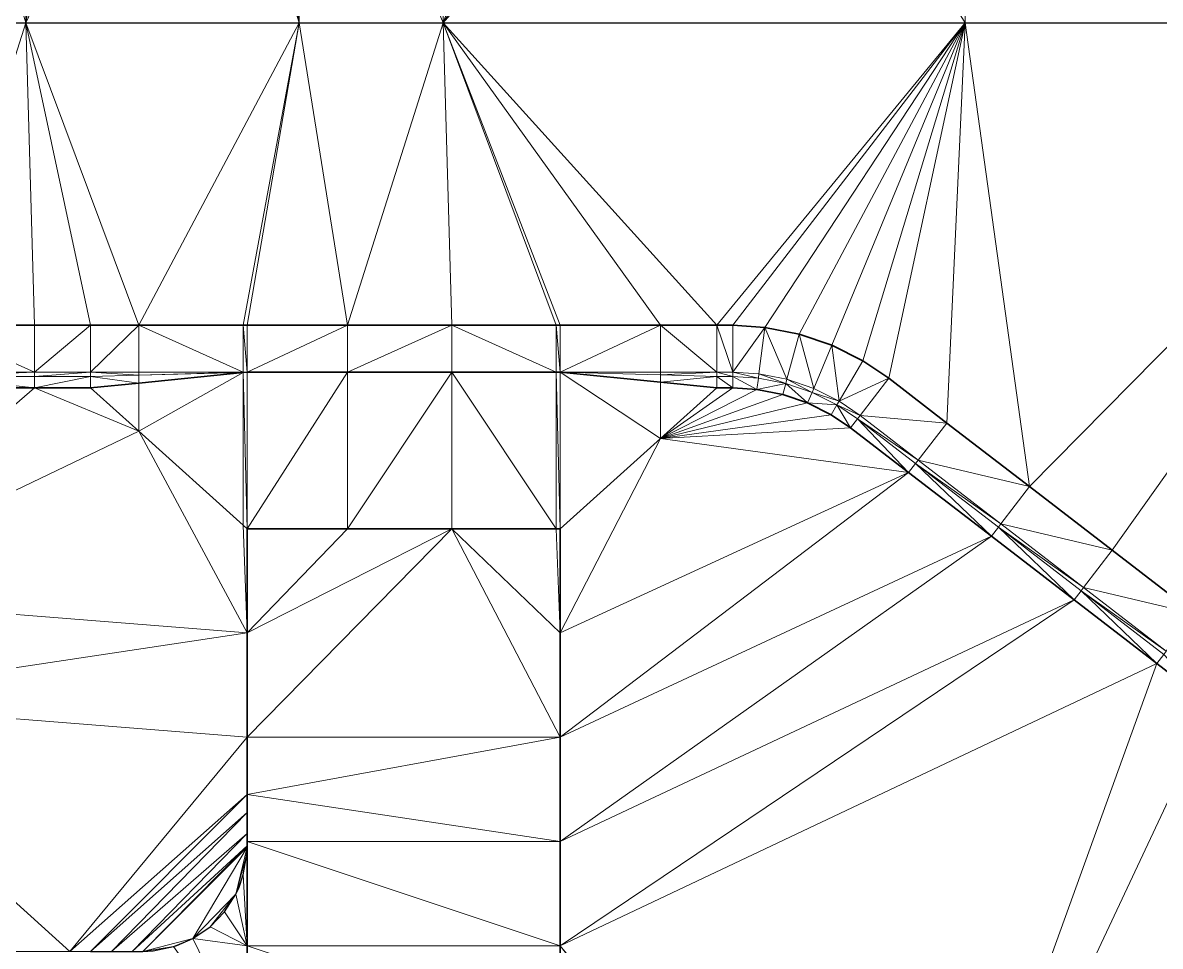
# Model space of a CAD drawing. Header units: metres. Extents: x 246428 to 246884, y 7418966 to 7419490.
# Drawn here: x 246715.98 to 246726.88, y 7419371.35 to 7419380.21 of the extents above; entities that cross this region are included whole.
import ezdxf

# ---------------------------------------------------------------- set-up
doc = ezdxf.new("R2010")
doc.units = ezdxf.units.M
doc.linetypes.add('blank name', pattern=[0])
doc.linetypes.add('HIDDEN', pattern=[9.525, 6.35, -3.175])
doc.layers.add('_12D_UNMAPPED', color=7, linetype='Continuous')
doc.layers.add('GRADELINES', color=250, linetype='HIDDEN', lineweight=25)
doc.layers.add('MISC_PATHS', color=7, linetype='Continuous', lineweight=35)
for name, color, linetype, lineweight, true_color in [('KERB_BACK', 7, 'Continuous', 35, 0x5fd2ff), ('KERB_LINE', 7, 'Continuous', 18, 0xb9b9b9), ('KERB_LIP', 7, 'Continuous', 35, 0x5fd2ff), ('KERB_TOP', 7, 'Continuous', 18, 0xb9b9b9)]:
    doc.layers.add(name, color=color, linetype=linetype, lineweight=lineweight, true_color=true_color)

msp = doc.modelspace()

# ---------------------------------------------------------------- linework, layer by layer
at = {"layer": '_12D_UNMAPPED', "color": 1, "linetype": 'blank name', "lineweight": 0}
for points in [[(246716.629, 7419376.705, 35.261), (246716.629, 7419376.705, 35.261), (246716.629, 7419376.815, 35.261), (246716.629, 7419376.855, 35.111), (246716.629, 7419377.305, 35.136)], [(246717.091, 7419376.29, 35.269), (246717.091, 7419376.751, 35.223), (246717.091, 7419376.828, 35.223), (246717.091, 7419376.855, 35.119), (246717.091, 7419377.305, 35.144)], [(246718.091, 7419375.39, 35.287), (246718.091, 7419376.851, 35.141), (246718.091, 7419376.854, 35.141), (246718.091, 7419376.855, 35.137), (246718.091, 7419377.305, 35.162)], [(246718.129, 7419375.355, 35.288), (246718.129, 7419376.855, 35.138), (246718.129, 7419376.855, 35.138), (246718.129, 7419376.855, 35.138), (246718.129, 7419377.305, 35.163)], [(246718.129, 7419375.355, 35.288), (246718.129, 7419376.855, 35.138), (246718.129, 7419376.855, 35.138), (246718.129, 7419376.855, 35.138), (246718.129, 7419377.305, 35.163)], [(246719.091, 7419375.355, 35.306), (246719.091, 7419376.855, 35.156), (246719.091, 7419376.855, 35.156), (246719.091, 7419376.855, 35.156), (246719.091, 7419377.305, 35.181)], [(246720.091, 7419375.355, 35.324), (246720.091, 7419376.855, 35.174), (246720.091, 7419376.855, 35.174), (246720.091, 7419376.855, 35.174), (246720.091, 7419377.305, 35.199)], [(246721.091, 7419375.355, 35.342), (246721.091, 7419376.855, 35.192), (246721.091, 7419376.855, 35.192), (246721.091, 7419376.855, 35.192), (246721.091, 7419377.305, 35.217)], [(246721.129, 7419375.355, 35.343), (246721.129, 7419376.855, 35.193), (246721.129, 7419376.855, 35.193), (246721.129, 7419376.855, 35.193), (246721.129, 7419377.305, 35.218)], [(246721.129, 7419375.355, 35.343), (246721.129, 7419376.855, 35.193), (246721.129, 7419376.855, 35.193), (246721.129, 7419376.855, 35.193), (246721.129, 7419377.305, 35.218)], [(246722.091, 7419376.221, 35.36), (246722.091, 7419376.759, 35.307), (246722.091, 7419376.829, 35.307), (246722.091, 7419376.855, 35.21), (246722.091, 7419377.305, 35.235)], [(246722.629, 7419376.705, 35.37), (246722.629, 7419376.705, 35.37), (246722.629, 7419376.815, 35.37), (246722.629, 7419376.855, 35.22), (246722.629, 7419377.305, 35.245)]]:
    msp.add_polyline3d(points, dxfattribs=at)
at = {"layer": '_12D_UNMAPPED', "color": 3, "linetype": 'blank name', "lineweight": 0}
for points in [[(246716.008, 7419380.205, 35.153), (246715.008, 7419380.205, 35.135), (246715.008, 7419383.555, 35.169)], [(246716.008, 7419380.205, 35.153), (246715.008, 7419383.555, 35.169), (246716.008, 7419383.555, 35.187)], [(246716.008, 7419380.205, 35.153), (246716.008, 7419383.555, 35.187), (246716.249, 7419383.556, 35.191)], [(246716.008, 7419380.205, 35.153), (246716.249, 7419383.556, 35.191), (246716.329, 7419383.555, 35.193)], [(246716.008, 7419380.205, 35.153), (246716.008, 7419380.205, 35.153), (246716.008, 7419383.555, 35.187)], [(246716.008, 7419380.205, 35.153), (246716.329, 7419383.555, 35.193), (246716.582, 7419383.555, 35.197)], [(246716.008, 7419380.205, 35.153), (246716.582, 7419383.555, 35.197), (246717.582, 7419383.555, 35.216)], [(246718.629, 7419380.205, 35.201), (246716.008, 7419380.205, 35.153), (246717.582, 7419383.555, 35.216)], [(246718.629, 7419380.205, 35.201), (246717.582, 7419383.555, 35.216), (246718.029, 7419383.555, 35.224)], [(246718.629, 7419380.205, 35.201), (246718.029, 7419383.555, 35.224), (246718.18, 7419383.575, 35.227)], [(246718.629, 7419383.555, 35.235), (246718.629, 7419380.205, 35.201), (246718.18, 7419383.575, 35.227)], [(246720.008, 7419380.205, 35.226), (246718.629, 7419380.205, 35.201), (246718.629, 7419383.555, 35.235)], [(246718.629, 7419380.205, 35.201), (246718.629, 7419380.205, 35.201), (246718.629, 7419383.555, 35.235)], [(246720.008, 7419380.205, 35.226), (246718.629, 7419383.555, 35.235), (246720.008, 7419383.555, 35.26)], [(246720.008, 7419380.205, 35.226), (246721.229, 7419383.555, 35.282), (246722.045, 7419383.555, 35.297)], [(246720.008, 7419380.205, 35.226), (246720.008, 7419383.555, 35.26), (246721.229, 7419383.555, 35.282)], [(246720.008, 7419380.205, 35.226), (246722.045, 7419383.555, 35.297), (246722.929, 7419383.555, 35.313)], [(246725.008, 7419380.205, 35.318), (246720.008, 7419380.205, 35.226), (246722.929, 7419383.555, 35.313)], [(246725.008, 7419383.555, 35.351), (246725.008, 7419380.205, 35.318), (246722.929, 7419383.555, 35.313)], [(246730.008, 7419380.205, 35.409), (246725.008, 7419383.555, 35.351), (246730.008, 7419383.555, 35.442)], [(246730.008, 7419380.205, 35.409), (246725.008, 7419380.205, 35.318), (246725.008, 7419383.555, 35.351)], [(246715.008, 7419380.205, 35.135), (246716.008, 7419380.205, 35.153), (246715.091, 7419377.305, 35.108)], [(246716.008, 7419380.205, 35.153), (246716.091, 7419377.305, 35.126), (246715.091, 7419377.305, 35.108)], [(246716.008, 7419380.205, 35.153), (246716.629, 7419377.305, 35.136), (246716.091, 7419377.305, 35.126)], [(246716.008, 7419380.205, 35.153), (246716.008, 7419380.205, 35.153), (246716.091, 7419377.305, 35.126)], [(246716.008, 7419380.205, 35.153), (246718.629, 7419380.205, 35.201), (246717.091, 7419377.305, 35.144)], [(246716.008, 7419380.205, 35.153), (246717.091, 7419377.305, 35.144), (246716.629, 7419377.305, 35.136)], [(246716.008, 7419380.205, 35.153), (246716.629, 7419377.305, 35.136), (246716.629, 7419377.305, 35.136)], [(246718.629, 7419380.205, 35.201), (246718.091, 7419377.305, 35.162), (246717.091, 7419377.305, 35.144)], [(246718.629, 7419380.205, 35.201), (246718.129, 7419377.305, 35.163), (246718.091, 7419377.305, 35.162)], [(246718.629, 7419380.205, 35.201), (246719.091, 7419377.305, 35.181), (246718.129, 7419377.305, 35.163)], [(246718.629, 7419380.205, 35.201), (246718.129, 7419377.305, 35.163), (246718.129, 7419377.305, 35.163)], [(246718.629, 7419380.205, 35.201), (246718.629, 7419380.205, 35.201), (246719.091, 7419377.305, 35.181)], [(246718.629, 7419380.205, 35.201), (246720.008, 7419380.205, 35.226), (246719.091, 7419377.305, 35.181)], [(246720.008, 7419380.205, 35.226), (246720.091, 7419377.305, 35.199), (246719.091, 7419377.305, 35.181)], [(246720.008, 7419380.205, 35.226), (246725.008, 7419380.205, 35.318), (246722.629, 7419377.305, 35.245)], [(246720.008, 7419380.205, 35.226), (246721.091, 7419377.305, 35.217), (246720.091, 7419377.305, 35.199)], [(246720.008, 7419380.205, 35.226), (246722.091, 7419377.305, 35.235), (246721.129, 7419377.305, 35.218)], [(246720.008, 7419380.205, 35.226), (246722.629, 7419377.305, 35.245), (246722.091, 7419377.305, 35.235)], [(246720.008, 7419380.205, 35.226), (246721.129, 7419377.305, 35.218), (246721.129, 7419377.305, 35.218)], [(246720.008, 7419380.205, 35.226), (246721.129, 7419377.305, 35.218), (246721.091, 7419377.305, 35.217)], [(246725.008, 7419380.205, 35.318), (246722.629, 7419377.305, 35.245), (246722.629, 7419377.305, 35.245)], [(246725.008, 7419380.205, 35.318), (246722.781, 7419377.305, 35.248), (246722.629, 7419377.305, 35.245)], [(246725.008, 7419380.205, 35.318), (246723.09, 7419377.285, 35.253), (246722.781, 7419377.305, 35.248)], [(246725.008, 7419380.205, 35.318), (246723.417, 7419377.221, 35.258), (246723.09, 7419377.285, 35.253)], [(246725.008, 7419380.205, 35.318), (246723.732, 7419377.113, 35.263), (246723.417, 7419377.221, 35.258)], [(246725.008, 7419380.205, 35.318), (246724.029, 7419376.963, 35.267), (246723.732, 7419377.113, 35.263)], [(246725.008, 7419380.205, 35.318), (246724.276, 7419376.797, 35.27), (246724.029, 7419376.963, 35.267)], [(246725.008, 7419380.205, 35.318), (246724.832, 7419376.368, 35.276), (246724.276, 7419376.797, 35.27)], [(246725.008, 7419380.205, 35.318), (246725.625, 7419375.758, 35.284), (246724.832, 7419376.368, 35.276)], [(246725.008, 7419380.205, 35.318), (246730.008, 7419380.205, 35.409), (246725.625, 7419375.758, 35.284)], [(246730.008, 7419380.205, 35.409), (246726.417, 7419375.148, 35.293), (246725.625, 7419375.758, 35.284)], [(246726.417, 7419375.148, 35.293), (246730.008, 7419380.205, 35.409), (246727.21, 7419374.538, 35.301)], [(246715.091, 7419377.305, 35.108), (246716.091, 7419377.305, 35.126), (246716.091, 7419376.855, 35.101)], [(246715.091, 7419377.305, 35.108), (246716.091, 7419376.855, 35.101), (246715.091, 7419376.855, 35.083)], [(246716.629, 7419377.305, 35.136), (246716.629, 7419376.855, 35.111), (246716.091, 7419376.855, 35.101)], [(246716.091, 7419377.305, 35.126), (246716.629, 7419377.305, 35.136), (246716.091, 7419376.855, 35.101)], [(246717.091, 7419377.305, 35.144), (246717.091, 7419376.855, 35.119), (246716.629, 7419376.855, 35.111)], [(246716.629, 7419377.305, 35.136), (246716.629, 7419376.855, 35.111), (246716.629, 7419376.855, 35.111)], [(246716.629, 7419377.305, 35.136), (246716.629, 7419377.305, 35.136), (246716.629, 7419376.855, 35.111)], [(246716.629, 7419377.305, 35.136), (246717.091, 7419377.305, 35.144), (246716.629, 7419376.855, 35.111)], [(246717.091, 7419377.305, 35.144), (246718.091, 7419377.305, 35.162), (246718.091, 7419376.855, 35.137)], [(246717.091, 7419377.305, 35.144), (246718.091, 7419376.855, 35.137), (246717.091, 7419376.855, 35.119)], [(246718.091, 7419376.855, 35.137), (246718.091, 7419377.305, 35.162), (246718.129, 7419376.855, 35.138)], [(246718.091, 7419377.305, 35.162), (246718.129, 7419377.305, 35.163), (246718.129, 7419376.855, 35.138)], [(246718.129, 7419377.305, 35.163), (246719.091, 7419377.305, 35.181), (246718.129, 7419376.855, 35.138)], [(246718.129, 7419377.305, 35.163), (246718.129, 7419377.305, 35.163), (246718.129, 7419376.855, 35.138)], [(246719.091, 7419377.305, 35.181), (246719.091, 7419376.855, 35.156), (246718.129, 7419376.855, 35.138)], [(246718.129, 7419377.305, 35.163), (246718.129, 7419376.855, 35.138), (246718.129, 7419376.855, 35.138)], [(246719.091, 7419377.305, 35.181), (246720.091, 7419377.305, 35.199), (246719.091, 7419376.855, 35.156)], [(246720.091, 7419377.305, 35.199), (246720.091, 7419376.855, 35.174), (246719.091, 7419376.855, 35.156)], [(246720.091, 7419377.305, 35.199), (246721.091, 7419376.855, 35.192), (246720.091, 7419376.855, 35.174)], [(246720.091, 7419377.305, 35.199), (246721.091, 7419377.305, 35.217), (246721.091, 7419376.855, 35.192)], [(246721.091, 7419377.305, 35.217), (246721.129, 7419377.305, 35.218), (246721.129, 7419376.855, 35.193)], [(246721.091, 7419377.305, 35.217), (246721.129, 7419376.855, 35.193), (246721.091, 7419376.855, 35.192)], [(246722.091, 7419377.305, 35.235), (246722.091, 7419376.855, 35.21), (246721.129, 7419376.855, 35.193)], [(246721.129, 7419377.305, 35.218), (246721.129, 7419376.855, 35.193), (246721.129, 7419376.855, 35.193)], [(246721.129, 7419377.305, 35.218), (246722.091, 7419377.305, 35.235), (246721.129, 7419376.855, 35.193)], [(246721.129, 7419377.305, 35.218), (246721.129, 7419377.305, 35.218), (246721.129, 7419376.855, 35.193)], [(246722.091, 7419377.305, 35.235), (246722.629, 7419377.305, 35.245), (246722.629, 7419376.855, 35.22)], [(246722.091, 7419377.305, 35.235), (246722.629, 7419376.855, 35.22), (246722.091, 7419376.855, 35.21)], [(246722.629, 7419377.305, 35.245), (246722.629, 7419377.305, 35.245), (246722.629, 7419376.855, 35.22)], [(246722.629, 7419377.305, 35.245), (246722.781, 7419377.305, 35.248), (246722.781, 7419376.855, 35.223)], [(246722.629, 7419377.305, 35.245), (246722.781, 7419376.855, 35.223), (246722.629, 7419376.855, 35.22)], [(246722.629, 7419377.305, 35.245), (246722.629, 7419376.855, 35.22), (246722.629, 7419376.855, 35.22)], [(246722.781, 7419377.305, 35.248), (246723.09, 7419377.285, 35.253), (246722.781, 7419376.855, 35.223)], [(246723.09, 7419377.285, 35.253), (246723.033, 7419376.839, 35.228), (246722.781, 7419376.855, 35.223)], [(246723.09, 7419377.285, 35.253), (246723.3, 7419376.787, 35.233), (246723.033, 7419376.839, 35.228)], [(246723.09, 7419377.285, 35.253), (246723.417, 7419377.221, 35.258), (246723.3, 7419376.787, 35.233)], [(246723.417, 7419377.221, 35.258), (246723.557, 7419376.698, 35.238), (246723.3, 7419376.787, 35.233)], [(246723.417, 7419377.221, 35.258), (246723.732, 7419377.113, 35.263), (246723.557, 7419376.698, 35.238)], [(246723.732, 7419377.113, 35.263), (246723.8, 7419376.576, 35.242), (246723.557, 7419376.698, 35.238)], [(246723.732, 7419377.113, 35.263), (246724.029, 7419376.963, 35.267), (246723.8, 7419376.576, 35.242)], [(246724.029, 7419376.963, 35.267), (246724.276, 7419376.797, 35.27), (246723.8, 7419376.576, 35.242)], [(246715.091, 7419376.855, 35.083), (246716.091, 7419376.855, 35.101), (246715.091, 7419376.815, 35.233)], [(246716.091, 7419376.855, 35.101), (246716.091, 7419376.815, 35.251), (246715.091, 7419376.815, 35.233)], [(246716.091, 7419376.855, 35.101), (246716.629, 7419376.855, 35.111), (246716.091, 7419376.815, 35.251)], [(246716.629, 7419376.855, 35.111), (246716.629, 7419376.815, 35.261), (246716.091, 7419376.815, 35.251)], [(246716.629, 7419376.855, 35.111), (246717.091, 7419376.828, 35.223), (246716.629, 7419376.815, 35.261)], [(246716.629, 7419376.855, 35.111), (246716.629, 7419376.855, 35.111), (246716.629, 7419376.815, 35.261)], [(246716.629, 7419376.855, 35.111), (246717.091, 7419376.855, 35.119), (246717.091, 7419376.828, 35.223)], [(246716.629, 7419376.855, 35.111), (246716.629, 7419376.815, 35.261), (246716.629, 7419376.815, 35.261)], [(246717.091, 7419376.855, 35.119), (246718.091, 7419376.855, 35.137), (246718.091, 7419376.854, 35.141)], [(246717.091, 7419376.828, 35.223), (246717.091, 7419376.855, 35.119), (246718.091, 7419376.854, 35.141)], [(246717.091, 7419376.828, 35.223), (246718.091, 7419376.854, 35.141), (246718.091, 7419376.851, 35.141)], [(246717.091, 7419376.828, 35.223), (246718.091, 7419376.851, 35.141), (246717.091, 7419376.751, 35.223)], [(246718.091, 7419376.851, 35.141), (246718.091, 7419375.39, 35.287), (246717.091, 7419376.29, 35.269)], [(246717.091, 7419376.751, 35.223), (246718.091, 7419376.851, 35.141), (246717.091, 7419376.29, 35.269)], [(246718.091, 7419376.855, 35.137), (246718.129, 7419376.855, 35.138), (246718.091, 7419376.854, 35.141)], [(246718.091, 7419376.854, 35.141), (246718.129, 7419376.855, 35.138), (246718.091, 7419376.851, 35.141)], [(246718.091, 7419376.851, 35.141), (246718.129, 7419376.855, 35.138), (246718.129, 7419375.355, 35.288)], [(246718.129, 7419376.855, 35.138), (246718.091, 7419376.851, 35.141), (246718.129, 7419376.855, 35.138)], [(246718.091, 7419376.851, 35.141), (246718.129, 7419375.355, 35.288), (246718.091, 7419375.39, 35.287)], [(246718.129, 7419376.855, 35.138), (246718.129, 7419376.855, 35.138), (246718.129, 7419376.855, 35.138)], [(246718.129, 7419376.855, 35.138), (246718.129, 7419376.855, 35.138), (246718.129, 7419375.355, 35.288)], [(246719.091, 7419376.855, 35.156), (246719.091, 7419375.355, 35.306), (246718.129, 7419375.355, 35.283)], [(246718.129, 7419376.855, 35.138), (246719.091, 7419376.855, 35.156), (246718.129, 7419375.355, 35.288)], [(246718.129, 7419375.355, 35.288), (246718.129, 7419375.355, 35.288), (246718.129, 7419376.855, 35.138)], [(246718.129, 7419375.355, 35.288), (246719.091, 7419376.855, 35.156), (246718.129, 7419375.355, 35.283)], [(246719.091, 7419376.855, 35.156), (246719.091, 7419376.855, 35.156), (246718.129, 7419376.855, 35.138)], [(246719.091, 7419376.855, 35.156), (246718.129, 7419376.855, 35.138), (246718.129, 7419376.855, 35.138)], [(246718.129, 7419376.855, 35.138), (246718.129, 7419376.855, 35.138), (246718.129, 7419376.855, 35.138)], [(246719.091, 7419376.855, 35.156), (246720.091, 7419376.855, 35.174), (246719.091, 7419375.355, 35.306)], [(246720.091, 7419376.855, 35.174), (246720.091, 7419375.355, 35.324), (246719.091, 7419375.355, 35.306)], [(246720.091, 7419376.855, 35.174), (246720.091, 7419376.855, 35.174), (246719.091, 7419376.855, 35.156)], [(246720.091, 7419376.855, 35.174), (246719.091, 7419376.855, 35.156), (246719.091, 7419376.855, 35.156)], [(246720.091, 7419376.855, 35.174), (246721.091, 7419375.355, 35.342), (246720.091, 7419375.355, 35.324)], [(246720.091, 7419376.855, 35.174), (246721.091, 7419376.855, 35.192), (246721.091, 7419375.355, 35.342)], [(246721.091, 7419376.855, 35.192), (246721.091, 7419376.855, 35.192), (246720.091, 7419376.855, 35.174)], [(246721.091, 7419376.855, 35.192), (246720.091, 7419376.855, 35.174), (246720.091, 7419376.855, 35.174)], [(246721.091, 7419376.855, 35.192), (246721.129, 7419375.355, 35.343), (246721.091, 7419375.355, 35.342)], [(246721.129, 7419376.855, 35.193), (246721.129, 7419375.355, 35.343), (246721.091, 7419376.855, 35.192)], [(246721.129, 7419376.855, 35.193), (246721.129, 7419376.855, 35.193), (246721.091, 7419376.855, 35.192)], [(246721.129, 7419376.855, 35.193), (246721.091, 7419376.855, 35.192), (246721.091, 7419376.855, 35.192)], [(246721.129, 7419376.855, 35.193), (246721.129, 7419376.855, 35.193), (246721.129, 7419376.855, 35.193)], [(246722.091, 7419376.759, 35.307), (246721.129, 7419376.855, 35.193), (246722.091, 7419376.829, 35.307)], [(246721.129, 7419376.855, 35.193), (246722.091, 7419376.829, 35.307), (246721.129, 7419376.855, 35.193)], [(246722.091, 7419376.759, 35.307), (246721.129, 7419376.855, 35.193), (246721.129, 7419376.855, 35.193)], [(246721.129, 7419376.855, 35.193), (246721.129, 7419376.855, 35.193), (246722.091, 7419376.759, 35.307)], [(246721.129, 7419376.855, 35.193), (246721.129, 7419376.855, 35.193), (246721.129, 7419376.855, 35.193)], [(246721.129, 7419375.355, 35.343), (246721.129, 7419376.855, 35.193), (246721.129, 7419376.855, 35.193)], [(246721.129, 7419376.855, 35.193), (246721.129, 7419376.855, 35.193), (246721.129, 7419376.855, 35.193)], [(246721.129, 7419376.855, 35.193), (246722.091, 7419376.759, 35.307), (246721.129, 7419376.855, 35.193)], [(246721.129, 7419376.855, 35.193), (246722.091, 7419376.759, 35.307), (246722.091, 7419376.221, 35.36)], [(246721.129, 7419375.355, 35.343), (246721.129, 7419375.355, 35.343), (246721.129, 7419376.855, 35.193)], [(246721.129, 7419375.355, 35.343), (246721.129, 7419376.855, 35.193), (246722.091, 7419376.221, 35.36)], [(246721.129, 7419376.855, 35.193), (246721.129, 7419376.855, 35.193), (246721.129, 7419376.855, 35.193)], [(246721.129, 7419376.855, 35.193), (246721.129, 7419376.855, 35.193), (246721.129, 7419376.855, 35.193)], [(246721.129, 7419376.855, 35.193), (246722.091, 7419376.855, 35.21), (246722.091, 7419376.829, 35.307)], [(246722.091, 7419376.855, 35.21), (246722.629, 7419376.855, 35.22), (246722.091, 7419376.829, 35.307)], [(246722.629, 7419376.855, 35.22), (246722.629, 7419376.815, 35.37), (246722.091, 7419376.829, 35.307)], [(246722.629, 7419376.855, 35.22), (246722.781, 7419376.855, 35.223), (246722.781, 7419376.815, 35.373)], [(246722.629, 7419376.855, 35.22), (246722.629, 7419376.855, 35.22), (246722.629, 7419376.815, 35.37)], [(246722.629, 7419376.855, 35.22), (246722.781, 7419376.815, 35.373), (246722.629, 7419376.815, 35.37)], [(246722.629, 7419376.855, 35.22), (246722.629, 7419376.815, 35.37), (246722.629, 7419376.815, 35.37)], [(246722.781, 7419376.855, 35.223), (246723.033, 7419376.839, 35.228), (246723.028, 7419376.799, 35.378)], [(246722.781, 7419376.855, 35.223), (246723.028, 7419376.799, 35.378), (246722.781, 7419376.815, 35.373)], [(246723.033, 7419376.839, 35.228), (246723.29, 7419376.748, 35.383), (246723.028, 7419376.799, 35.378)], [(246723.033, 7419376.839, 35.228), (246723.3, 7419376.787, 35.233), (246723.29, 7419376.748, 35.383)], [(246715.091, 7419376.815, 35.233), (246716.091, 7419376.815, 35.251), (246716.091, 7419376.705, 35.251)], [(246715.091, 7419376.815, 35.233), (246716.091, 7419376.705, 35.251), (246715.091, 7419376.705, 35.233)], [(246716.629, 7419376.815, 35.261), (246716.629, 7419376.705, 35.261), (246716.091, 7419376.705, 35.251)], [(246716.091, 7419376.815, 35.251), (246716.629, 7419376.815, 35.261), (246716.091, 7419376.705, 35.251)], [(246716.629, 7419376.815, 35.261), (246717.091, 7419376.828, 35.223), (246717.091, 7419376.751, 35.223)], [(246716.629, 7419376.815, 35.261), (246717.091, 7419376.751, 35.223), (246716.629, 7419376.705, 35.261)], [(246716.629, 7419376.815, 35.261), (246716.629, 7419376.815, 35.261), (246716.629, 7419376.705, 35.261)], [(246716.629, 7419376.815, 35.261), (246716.629, 7419376.705, 35.261), (246716.629, 7419376.705, 35.261)], [(246716.629, 7419376.705, 35.261), (246717.091, 7419376.751, 35.223), (246717.091, 7419376.29, 35.269)], [(246722.091, 7419376.829, 35.307), (246722.629, 7419376.815, 35.37), (246722.091, 7419376.759, 35.307)], [(246722.091, 7419376.759, 35.307), (246722.629, 7419376.815, 35.37), (246722.629, 7419376.705, 35.37)], [(246722.091, 7419376.759, 35.307), (246722.629, 7419376.705, 35.37), (246722.091, 7419376.221, 35.36)], [(246722.629, 7419376.815, 35.37), (246722.781, 7419376.815, 35.373), (246722.781, 7419376.705, 35.373)], [(246722.629, 7419376.815, 35.37), (246722.629, 7419376.815, 35.37), (246722.629, 7419376.705, 35.37)], [(246722.629, 7419376.815, 35.37), (246722.781, 7419376.705, 35.373), (246722.629, 7419376.705, 35.37)], [(246722.629, 7419376.815, 35.37), (246722.629, 7419376.705, 35.37), (246722.629, 7419376.705, 35.37)], [(246722.781, 7419376.815, 35.373), (246723.028, 7419376.799, 35.378), (246723.014, 7419376.69, 35.378)], [(246722.781, 7419376.815, 35.373), (246723.014, 7419376.69, 35.378), (246722.781, 7419376.705, 35.373)], [(246723.028, 7419376.799, 35.378), (246723.29, 7419376.748, 35.383), (246723.014, 7419376.69, 35.378)], [(246723.29, 7419376.748, 35.383), (246723.261, 7419376.642, 35.383), (246723.014, 7419376.69, 35.378)], [(246723.29, 7419376.748, 35.383), (246723.499, 7419376.56, 35.388), (246723.261, 7419376.642, 35.383)], [(246723.3, 7419376.787, 35.233), (246723.542, 7419376.661, 35.388), (246723.29, 7419376.748, 35.383)], [(246723.29, 7419376.748, 35.383), (246723.542, 7419376.661, 35.388), (246723.499, 7419376.56, 35.388)], [(246723.3, 7419376.787, 35.233), (246723.557, 7419376.698, 35.238), (246723.542, 7419376.661, 35.388)], [(246724.276, 7419376.797, 35.27), (246724.001, 7419376.44, 35.245), (246723.8, 7419376.576, 35.242)], [(246724.276, 7419376.797, 35.27), (246724.832, 7419376.368, 35.276), (246724.001, 7419376.44, 35.245)], [(246716.091, 7419376.705, 35.251), (246713.78, 7419374.701, 35.172), (246715.091, 7419376.705, 35.233)], [(246713.78, 7419374.701, 35.172), (246716.091, 7419376.705, 35.251), (246717.091, 7419376.29, 35.269)], [(246716.091, 7419376.705, 35.251), (246716.629, 7419376.705, 35.261), (246716.629, 7419376.705, 35.261)], [(246717.091, 7419376.29, 35.269), (246716.091, 7419376.705, 35.251), (246716.629, 7419376.705, 35.261)], [(246716.629, 7419376.705, 35.261), (246716.629, 7419376.705, 35.261), (246716.629, 7419376.705, 35.261)], [(246716.629, 7419376.705, 35.261), (246717.091, 7419376.29, 35.269), (246716.629, 7419376.705, 35.261)], [(246722.781, 7419376.705, 35.373), (246723.014, 7419376.69, 35.378), (246722.091, 7419376.221, 35.36)], [(246722.629, 7419376.705, 35.37), (246722.629, 7419376.705, 35.37), (246722.091, 7419376.221, 35.36)], [(246722.629, 7419376.705, 35.37), (246722.781, 7419376.705, 35.373), (246722.091, 7419376.221, 35.36)], [(246722.629, 7419376.705, 35.37), (246722.091, 7419376.221, 35.36), (246722.629, 7419376.705, 35.37)], [(246723.014, 7419376.69, 35.378), (246723.261, 7419376.642, 35.383), (246722.091, 7419376.221, 35.36)], [(246723.261, 7419376.642, 35.383), (246723.499, 7419376.56, 35.388), (246722.091, 7419376.221, 35.36)], [(246722.629, 7419376.705, 35.37), (246722.629, 7419376.705, 35.37), (246722.629, 7419376.705, 35.37)], [(246723.542, 7419376.661, 35.388), (246723.78, 7419376.542, 35.392), (246723.499, 7419376.56, 35.388)], [(246723.557, 7419376.698, 35.238), (246723.8, 7419376.576, 35.242), (246723.542, 7419376.661, 35.388)], [(246723.8, 7419376.576, 35.242), (246723.78, 7419376.542, 35.392), (246723.542, 7419376.661, 35.388)], [(246723.499, 7419376.56, 35.388), (246723.724, 7419376.447, 35.392), (246722.091, 7419376.221, 35.36)], [(246723.78, 7419376.542, 35.392), (246723.724, 7419376.447, 35.392), (246723.499, 7419376.56, 35.388)], [(246723.78, 7419376.542, 35.392), (246723.91, 7419376.321, 35.395), (246723.724, 7419376.447, 35.392)], [(246723.8, 7419376.576, 35.242), (246724.001, 7419376.44, 35.245), (246723.78, 7419376.542, 35.392)], [(246724.001, 7419376.44, 35.245), (246723.977, 7419376.408, 35.395), (246723.78, 7419376.542, 35.392)], [(246723.78, 7419376.542, 35.392), (246723.977, 7419376.408, 35.395), (246723.91, 7419376.321, 35.395)], [(246723.724, 7419376.447, 35.392), (246723.91, 7419376.321, 35.395), (246722.091, 7419376.221, 35.36)], [(246723.977, 7419376.408, 35.395), (246724.466, 7419375.893, 35.401), (246723.91, 7419376.321, 35.395)], [(246724.001, 7419376.44, 35.245), (246724.558, 7419376.012, 35.251), (246723.977, 7419376.408, 35.395)], [(246723.977, 7419376.408, 35.395), (246724.533, 7419375.98, 35.401), (246724.466, 7419375.893, 35.401)], [(246724.558, 7419376.012, 35.251), (246724.533, 7419375.98, 35.401), (246723.977, 7419376.408, 35.395)], [(246724.832, 7419376.368, 35.276), (246724.558, 7419376.012, 35.251), (246724.001, 7419376.44, 35.245)], [(246718.129, 7419374.355, 35.295), (246713.78, 7419374.701, 35.172), (246717.091, 7419376.29, 35.269)], [(246718.091, 7419375.39, 35.287), (246718.129, 7419374.355, 35.295), (246717.091, 7419376.29, 35.269)], [(246723.91, 7419376.321, 35.395), (246724.466, 7419375.893, 35.401), (246722.091, 7419376.221, 35.36)], [(246724.832, 7419376.368, 35.276), (246725.625, 7419375.758, 35.284), (246724.558, 7419376.012, 35.251)], [(246724.466, 7419375.893, 35.401), (246721.129, 7419374.355, 35.355), (246722.091, 7419376.221, 35.36)], [(246722.091, 7419376.221, 35.36), (246721.129, 7419374.355, 35.355), (246721.129, 7419375.355, 35.343)], [(246721.129, 7419375.355, 35.343), (246722.091, 7419376.221, 35.36), (246721.129, 7419375.355, 35.343)], [(246724.533, 7419375.98, 35.401), (246725.259, 7419375.283, 35.409), (246724.466, 7419375.893, 35.401)], [(246724.558, 7419376.012, 35.251), (246725.35, 7419375.402, 35.259), (246724.533, 7419375.98, 35.401)], [(246725.35, 7419375.402, 35.259), (246725.326, 7419375.37, 35.409), (246724.533, 7419375.98, 35.401)], [(246724.533, 7419375.98, 35.401), (246725.326, 7419375.37, 35.409), (246725.259, 7419375.283, 35.409)], [(246725.625, 7419375.758, 35.284), (246725.35, 7419375.402, 35.259), (246724.558, 7419376.012, 35.251)], [(246725.259, 7419375.283, 35.409), (246721.129, 7419373.355, 35.366), (246724.466, 7419375.893, 35.401)], [(246721.129, 7419373.355, 35.366), (246721.129, 7419374.355, 35.355), (246724.466, 7419375.893, 35.401)], [(246725.625, 7419375.758, 35.284), (246726.417, 7419375.148, 35.293), (246725.35, 7419375.402, 35.259)], [(246718.129, 7419375.355, 35.288), (246718.129, 7419374.355, 35.295), (246718.091, 7419375.39, 35.287)], [(246719.091, 7419375.355, 35.306), (246718.129, 7419374.355, 35.295), (246718.129, 7419375.355, 35.288)], [(246721.129, 7419373.355, 35.366), (246718.129, 7419373.355, 35.306), (246720.091, 7419375.355, 35.324)], [(246718.129, 7419373.355, 35.306), (246718.129, 7419374.355, 35.295), (246720.091, 7419375.355, 35.324)], [(246720.091, 7419375.355, 35.324), (246718.129, 7419374.355, 35.295), (246719.091, 7419375.355, 35.306)], [(246718.129, 7419375.355, 35.283), (246719.091, 7419375.355, 35.306), (246718.129, 7419375.355, 35.288)], [(246718.129, 7419375.355, 35.288), (246718.129, 7419374.355, 35.295), (246718.129, 7419375.355, 35.288)], [(246721.091, 7419375.355, 35.342), (246721.129, 7419374.355, 35.355), (246720.091, 7419375.355, 35.324)], [(246721.129, 7419374.355, 35.355), (246721.129, 7419373.355, 35.366), (246720.091, 7419375.355, 35.324)], [(246721.129, 7419375.355, 35.343), (246721.129, 7419374.355, 35.355), (246721.091, 7419375.355, 35.342)], [(246721.129, 7419375.355, 35.343), (246721.129, 7419375.355, 35.343), (246721.129, 7419375.355, 35.343)], [(246721.129, 7419374.355, 35.355), (246721.129, 7419375.355, 35.343), (246721.129, 7419375.355, 35.343)], [(246725.326, 7419375.37, 35.409), (246726.051, 7419374.673, 35.418), (246725.259, 7419375.283, 35.409)], [(246725.35, 7419375.402, 35.259), (246726.143, 7419374.792, 35.268), (246725.326, 7419375.37, 35.409)], [(246726.143, 7419374.792, 35.268), (246726.118, 7419374.76, 35.418), (246725.326, 7419375.37, 35.409)], [(246726.118, 7419374.76, 35.418), (246726.051, 7419374.673, 35.418), (246725.326, 7419375.37, 35.409)], [(246726.417, 7419375.148, 35.293), (246726.143, 7419374.792, 35.268), (246725.35, 7419375.402, 35.259)], [(246726.051, 7419374.673, 35.418), (246721.129, 7419372.355, 35.377), (246725.259, 7419375.283, 35.409)], [(246721.129, 7419372.355, 35.377), (246721.129, 7419373.355, 35.366), (246725.259, 7419375.283, 35.409)], [(246726.143, 7419374.792, 35.268), (246726.417, 7419375.148, 35.293), (246727.21, 7419374.538, 35.301)], [(246726.143, 7419374.792, 35.268), (246726.935, 7419374.182, 35.276), (246726.118, 7419374.76, 35.418)], [(246726.935, 7419374.182, 35.276), (246726.143, 7419374.792, 35.268), (246727.21, 7419374.538, 35.301)], [(246713.78, 7419373.701, 35.162), (246713.78, 7419374.701, 35.172), (246718.129, 7419374.355, 35.295)], [(246726.051, 7419374.673, 35.418), (246726.844, 7419374.063, 35.426), (246721.129, 7419371.355, 35.389)], [(246721.129, 7419372.355, 35.377), (246726.051, 7419374.673, 35.418), (246721.129, 7419371.355, 35.389)], [(246726.118, 7419374.76, 35.418), (246726.844, 7419374.063, 35.426), (246726.051, 7419374.673, 35.418)], [(246726.118, 7419374.76, 35.418), (246726.911, 7419374.15, 35.426), (246726.844, 7419374.063, 35.426)], [(246726.935, 7419374.182, 35.276), (246726.911, 7419374.15, 35.426), (246726.118, 7419374.76, 35.418)], [(246713.78, 7419373.701, 35.162), (246718.129, 7419374.355, 35.295), (246718.129, 7419373.355, 35.306)], [(246726.844, 7419374.063, 35.426), (246726.911, 7419374.15, 35.426), (246727.378, 7419373.651, 35.432)], [(246726.844, 7419374.063, 35.426), (246724.429, 7419367.372, 35.467), (246721.129, 7419371.355, 35.389)], [(246726.844, 7419374.063, 35.426), (246724.429, 7419367.372, 35.467), (246724.429, 7419367.372, 35.467)], [(246724.429, 7419367.372, 35.467), (246726.844, 7419374.063, 35.426), (246727.378, 7419373.651, 35.432)], [(246715.43, 7419371.303, 35.179), (246713.78, 7419373.701, 35.162), (246716.43, 7419371.303, 35.23)], [(246716.43, 7419371.303, 35.23), (246713.78, 7419373.701, 35.162), (246718.129, 7419373.355, 35.306)], [(246724.429, 7419367.372, 35.467), (246727.378, 7419373.651, 35.432), (246728.69, 7419371.205, 35.466)], [(246716.43, 7419371.303, 35.23), (246718.129, 7419373.355, 35.306), (246718.129, 7419372.805, 35.312)], [(246718.129, 7419373.355, 35.306), (246721.129, 7419373.355, 35.366), (246718.129, 7419372.805, 35.312)], [(246721.129, 7419373.355, 35.366), (246721.129, 7419372.355, 35.377), (246718.129, 7419372.805, 35.312)], [(246716.629, 7419371.303, 35.24), (246716.43, 7419371.303, 35.23), (246718.129, 7419372.805, 35.312)], [(246718.129, 7419372.633, 35.306), (246716.629, 7419371.303, 35.24), (246718.129, 7419372.805, 35.312)], [(246716.629, 7419371.303, 35.24), (246716.629, 7419371.303, 35.24), (246718.129, 7419372.805, 35.312)], [(246718.129, 7419372.805, 35.312), (246718.129, 7419372.355, 35.317), (246718.129, 7419372.633, 35.306)], [(246721.129, 7419372.355, 35.377), (246718.129, 7419372.355, 35.317), (246718.129, 7419372.805, 35.312)], [(246716.829, 7419371.303, 35.251), (246716.629, 7419371.303, 35.24), (246718.129, 7419372.633, 35.306)], [(246718.129, 7419372.433, 35.308), (246716.829, 7419371.303, 35.251), (246718.129, 7419372.633, 35.306)], [(246718.129, 7419372.633, 35.306), (246718.129, 7419372.355, 35.317), (246718.129, 7419372.433, 35.308)], [(246717.029, 7419371.303, 35.261), (246716.829, 7419371.303, 35.251), (246718.129, 7419372.433, 35.308)], [(246717.029, 7419371.303, 35.261), (246718.129, 7419372.433, 35.308), (246718.129, 7419372.315, 35.309)], [(246718.129, 7419372.355, 35.317), (246718.129, 7419372.315, 35.309), (246718.129, 7419372.433, 35.308)], [(246717.129, 7419371.303, 35.266), (246717.029, 7419371.303, 35.261), (246718.129, 7419372.315, 35.309)], [(246718.129, 7419372.303, 35.308), (246717.129, 7419371.303, 35.266), (246718.129, 7419372.315, 35.309)], [(246717.609, 7419371.426, 35.28), (246717.129, 7419371.303, 35.266), (246718.129, 7419372.303, 35.308)], [(246718.021, 7419371.85, 35.296), (246717.609, 7419371.426, 35.28), (246718.129, 7419372.303, 35.308)], [(246718.127, 7419372.233, 35.306), (246718.021, 7419371.85, 35.296), (246718.129, 7419372.303, 35.308)], [(246718.127, 7419372.233, 35.306), (246718.129, 7419372.303, 35.308), (246718.129, 7419371.355, 35.329)], [(246718.129, 7419372.355, 35.317), (246721.129, 7419372.355, 35.377), (246721.129, 7419371.355, 35.389)], [(246718.129, 7419372.303, 35.308), (246718.129, 7419372.355, 35.317), (246718.129, 7419371.355, 35.329)], [(246718.129, 7419372.355, 35.317), (246721.129, 7419371.355, 35.389), (246718.129, 7419371.355, 35.329)], [(246718.129, 7419372.355, 35.317), (246718.129, 7419372.303, 35.308), (246718.129, 7419372.315, 35.309)], [(246718.093, 7419372.036, 35.301), (246718.021, 7419371.85, 35.296), (246718.127, 7419372.233, 35.306)], [(246718.127, 7419372.233, 35.306), (246718.129, 7419371.355, 35.329), (246718.093, 7419372.036, 35.301)], [(246718.129, 7419371.355, 35.329), (246718.021, 7419371.85, 35.296), (246718.093, 7419372.036, 35.301)], [(246717.774, 7419371.538, 35.285), (246717.609, 7419371.426, 35.28), (246718.021, 7419371.85, 35.296)], [(246717.913, 7419371.682, 35.29), (246717.774, 7419371.538, 35.285), (246718.021, 7419371.85, 35.296)], [(246718.129, 7419371.355, 35.329), (246717.913, 7419371.682, 35.29), (246718.021, 7419371.85, 35.296)], [(246718.129, 7419371.355, 35.329), (246717.774, 7419371.538, 35.285), (246717.913, 7419371.682, 35.29)], [(246718.129, 7419371.355, 35.329), (246717.609, 7419371.426, 35.28), (246717.774, 7419371.538, 35.285)], [(246717.425, 7419371.348, 35.274), (246717.129, 7419371.303, 35.266), (246717.609, 7419371.426, 35.28)], [(246718.129, 7419370.355, 35.34), (246717.425, 7419371.348, 35.274), (246717.609, 7419371.426, 35.28)], [(246718.129, 7419371.355, 35.329), (246718.129, 7419370.355, 35.34), (246717.609, 7419371.426, 35.28)], [(246718.129, 7419371.355, 35.329), (246721.129, 7419370.355, 35.4), (246718.129, 7419370.355, 35.34)], [(246721.129, 7419371.355, 35.389), (246721.129, 7419370.355, 35.4), (246718.129, 7419371.355, 35.329)], [(246724.429, 7419367.372, 35.467), (246724.249, 7419367.391, 35.465), (246721.129, 7419371.355, 35.389)], [(246721.129, 7419371.355, 35.389), (246724.249, 7419367.391, 35.465), (246721.129, 7419370.355, 35.4)]]:
    msp.add_3dface(points, dxfattribs=at)
at = {"layer": 'GRADELINES'}
for points in [[(246695.008, 7419380.205, 34.77), (246700.008, 7419380.205, 34.861), (246705.008, 7419380.205, 34.953), (246710.008, 7419380.205, 35.044), (246715.008, 7419380.205, 35.135), (246716.008, 7419380.205, 35.153), (246716.008, 7419380.205, 35.153), (246718.629, 7419380.205, 35.201), (246718.629, 7419380.205, 35.201), (246720.008, 7419380.205, 35.226), (246725.008, 7419380.205, 35.318), (246730.008, 7419380.205, 35.409), (246735.008, 7419380.205, 35.5), (246739.696, 7419380.205, 35.586), (246740.008, 7419380.205, 35.591), (246745.008, 7419380.205, 35.681), (246750.008, 7419380.205, 35.771), (246751.029, 7419380.205, 35.79), (246751.03, 7419380.205, 35.79), (246753.279, 7419380.205, 35.83), (246753.341, 7419380.205, 35.831)], [(246716.629, 7419371.303, 35.24), (246716.829, 7419371.303, 35.251), (246717.029, 7419371.303, 35.261), (246717.129, 7419371.303, 35.266), (246717.129, 7419371.303, 35.266), (246717.129, 7419371.303, 35.266), (246717.129, 7419371.303, 35.266), (246717.229, 7419371.308, 35.269), (246717.425, 7419371.348, 35.274), (246717.457, 7419371.358, 35.275), (246717.609, 7419371.426, 35.28), (246717.774, 7419371.538, 35.285), (246717.913, 7419371.682, 35.29), (246718.021, 7419371.85, 35.296), (246718.049, 7419371.91, 35.297), (246718.093, 7419372.036, 35.301), (246718.127, 7419372.233, 35.306), (246718.129, 7419372.303, 35.308), (246718.129, 7419372.303, 35.308), (246718.129, 7419372.315, 35.309), (246718.129, 7419372.315, 35.309), (246718.129, 7419372.433, 35.308), (246718.129, 7419372.633, 35.306), (246718.129, 7419372.805, 35.305)]]:
    msp.add_polyline3d(points, dxfattribs=at)
at = {"layer": 'KERB_BACK'}
for points in [[(246727.378, 7419373.651, 35.432), (246726.844, 7419374.063, 35.426), (246726.051, 7419374.673, 35.418), (246725.259, 7419375.283, 35.409), (246724.466, 7419375.893, 35.401), (246723.91, 7419376.321, 35.395), (246723.724, 7419376.447, 35.392), (246723.499, 7419376.56, 35.388), (246723.261, 7419376.642, 35.383), (246723.014, 7419376.69, 35.378), (246722.781, 7419376.705, 35.373), (246722.629, 7419376.705, 35.37), (246722.629, 7419376.705, 35.37), (246722.091, 7419376.759, 35.307), (246721.129, 7419376.855, 35.193), (246721.129, 7419376.855, 35.193), (246721.091, 7419376.855, 35.192), (246720.091, 7419376.855, 35.174), (246719.091, 7419376.855, 35.156), (246718.129, 7419376.855, 35.138), (246718.129, 7419376.855, 35.138), (246718.091, 7419376.851, 35.141), (246717.091, 7419376.751, 35.223), (246716.629, 7419376.705, 35.261), (246716.629, 7419376.705, 35.261), (246716.091, 7419376.705, 35.251), (246715.091, 7419376.705, 35.233)], [(246722.629, 7419376.705, 35.37), (246722.091, 7419376.759, 35.307), (246721.129, 7419376.855, 35.193), (246721.129, 7419376.855, 35.193), (246721.091, 7419376.855, 35.192), (246720.091, 7419376.855, 35.174), (246719.091, 7419376.855, 35.156), (246718.129, 7419376.855, 35.138), (246718.129, 7419376.855, 35.138), (246718.091, 7419376.851, 35.141), (246717.091, 7419376.751, 35.223), (246716.629, 7419376.705, 35.261)]]:
    msp.add_polyline3d(points, dxfattribs=at)
at = {"layer": 'KERB_LINE'}
for points in [[(246726.935, 7419374.182, 35.276), (246726.143, 7419374.792, 35.268), (246725.35, 7419375.402, 35.259), (246724.558, 7419376.012, 35.251), (246724.001, 7419376.44, 35.245), (246723.8, 7419376.576, 35.242), (246723.557, 7419376.698, 35.238), (246723.3, 7419376.787, 35.233), (246723.033, 7419376.839, 35.228), (246722.781, 7419376.855, 35.223), (246722.629, 7419376.855, 35.22), (246722.629, 7419376.855, 35.22), (246722.091, 7419376.855, 35.21), (246721.129, 7419376.855, 35.193), (246721.129, 7419376.855, 35.193), (246721.091, 7419376.855, 35.192), (246720.091, 7419376.855, 35.174), (246719.091, 7419376.855, 35.156), (246718.129, 7419376.855, 35.138), (246718.129, 7419376.855, 35.138), (246718.091, 7419376.855, 35.137), (246717.091, 7419376.855, 35.119), (246716.629, 7419376.855, 35.111), (246716.629, 7419376.855, 35.111), (246716.091, 7419376.855, 35.101), (246715.091, 7419376.855, 35.083)], [(246722.629, 7419376.855, 35.22), (246722.091, 7419376.855, 35.21), (246721.129, 7419376.855, 35.193), (246721.129, 7419376.855, 35.193), (246721.091, 7419376.855, 35.192), (246720.091, 7419376.855, 35.174), (246719.091, 7419376.855, 35.156), (246718.129, 7419376.855, 35.138), (246718.129, 7419376.855, 35.138), (246718.091, 7419376.855, 35.137), (246717.091, 7419376.855, 35.119), (246716.629, 7419376.855, 35.111)]]:
    msp.add_polyline3d(points, dxfattribs=at)
at = {"layer": 'KERB_LIP'}
for points in [[(246727.21, 7419374.538, 35.301), (246726.417, 7419375.148, 35.293), (246725.625, 7419375.758, 35.284), (246724.832, 7419376.368, 35.276), (246724.276, 7419376.797, 35.27), (246724.029, 7419376.963, 35.267), (246723.732, 7419377.113, 35.263), (246723.417, 7419377.221, 35.258), (246723.09, 7419377.285, 35.253), (246722.781, 7419377.305, 35.248), (246722.629, 7419377.305, 35.245), (246722.629, 7419377.305, 35.245), (246722.091, 7419377.305, 35.235), (246721.129, 7419377.305, 35.218), (246721.129, 7419377.305, 35.218), (246721.091, 7419377.305, 35.217), (246720.091, 7419377.305, 35.199), (246719.091, 7419377.305, 35.181), (246718.129, 7419377.305, 35.163), (246718.129, 7419377.305, 35.163), (246718.091, 7419377.305, 35.162), (246717.091, 7419377.305, 35.144), (246716.629, 7419377.305, 35.136), (246716.629, 7419377.305, 35.136), (246716.091, 7419377.305, 35.126), (246715.091, 7419377.305, 35.108)], [(246722.629, 7419377.305, 35.245), (246722.091, 7419377.305, 35.235), (246721.129, 7419377.305, 35.218), (246721.129, 7419377.305, 35.218), (246721.091, 7419377.305, 35.217), (246720.091, 7419377.305, 35.199), (246719.091, 7419377.305, 35.181), (246718.129, 7419377.305, 35.163), (246718.129, 7419377.305, 35.163), (246718.091, 7419377.305, 35.162), (246717.091, 7419377.305, 35.144), (246716.629, 7419377.305, 35.136)]]:
    msp.add_polyline3d(points, dxfattribs=at)
at = {"layer": 'KERB_TOP'}
for points in [[(246726.911, 7419374.15, 35.426), (246726.118, 7419374.76, 35.418), (246725.326, 7419375.37, 35.409), (246724.533, 7419375.98, 35.401), (246723.977, 7419376.408, 35.395), (246723.78, 7419376.542, 35.392), (246723.542, 7419376.661, 35.388), (246723.29, 7419376.748, 35.383), (246723.028, 7419376.799, 35.378), (246722.781, 7419376.815, 35.373), (246722.629, 7419376.815, 35.37), (246722.629, 7419376.815, 35.37), (246722.091, 7419376.829, 35.307), (246721.129, 7419376.855, 35.193), (246721.129, 7419376.855, 35.193), (246721.091, 7419376.855, 35.192), (246720.091, 7419376.855, 35.174), (246719.091, 7419376.855, 35.156), (246718.129, 7419376.855, 35.138), (246718.129, 7419376.855, 35.138), (246718.091, 7419376.854, 35.141), (246717.091, 7419376.828, 35.223), (246716.629, 7419376.815, 35.261), (246716.629, 7419376.815, 35.261), (246716.091, 7419376.815, 35.251), (246715.091, 7419376.815, 35.233)], [(246722.629, 7419376.815, 35.37), (246722.091, 7419376.829, 35.307), (246721.129, 7419376.855, 35.193), (246721.129, 7419376.855, 35.193), (246721.091, 7419376.855, 35.192), (246720.091, 7419376.855, 35.174), (246719.091, 7419376.855, 35.156), (246718.129, 7419376.855, 35.138), (246718.129, 7419376.855, 35.138), (246718.091, 7419376.854, 35.141), (246717.091, 7419376.828, 35.223), (246716.629, 7419376.815, 35.261)]]:
    msp.add_polyline3d(points, dxfattribs=at)
at = {"layer": 'MISC_PATHS'}
for points in [[(246722.629, 7419376.705, 35.37), (246722.091, 7419376.221, 35.36), (246721.129, 7419375.355, 35.343), (246721.129, 7419375.355, 35.343), (246721.091, 7419375.355, 35.342), (246720.091, 7419375.355, 35.324), (246719.091, 7419375.355, 35.306), (246718.129, 7419375.355, 35.288), (246718.129, 7419375.355, 35.288), (246718.091, 7419375.39, 35.287), (246717.091, 7419376.29, 35.269), (246716.629, 7419376.705, 35.261)], [(246722.629, 7419376.705, 35.37), (246722.091, 7419376.221, 35.36), (246721.129, 7419375.355, 35.343), (246721.129, 7419375.355, 35.343), (246721.091, 7419375.355, 35.342), (246720.091, 7419375.355, 35.324), (246719.091, 7419375.355, 35.306), (246718.129, 7419375.355, 35.288), (246718.129, 7419375.355, 35.288), (246718.091, 7419375.39, 35.287), (246717.091, 7419376.29, 35.269), (246716.629, 7419376.705, 35.261)], [(246718.129, 7419375.355, 35.283), (246718.129, 7419374.355, 35.295), (246718.129, 7419373.355, 35.306), (246718.129, 7419372.355, 35.317), (246718.129, 7419371.355, 35.329), (246718.129, 7419370.355, 35.34), (246718.129, 7419369.405, 35.351), (246718.129, 7419369.405, 35.351), (246718.129, 7419369.355, 35.352), (246718.129, 7419368.505, 35.373)], [(246721.129, 7419375.355, 35.343), (246721.129, 7419374.355, 35.355), (246721.129, 7419373.355, 35.366), (246721.129, 7419372.355, 35.377), (246721.129, 7419371.355, 35.389), (246721.129, 7419370.355, 35.4)]]:
    msp.add_polyline3d(points, dxfattribs=at)

doc.saveas('drawing.dxf')
